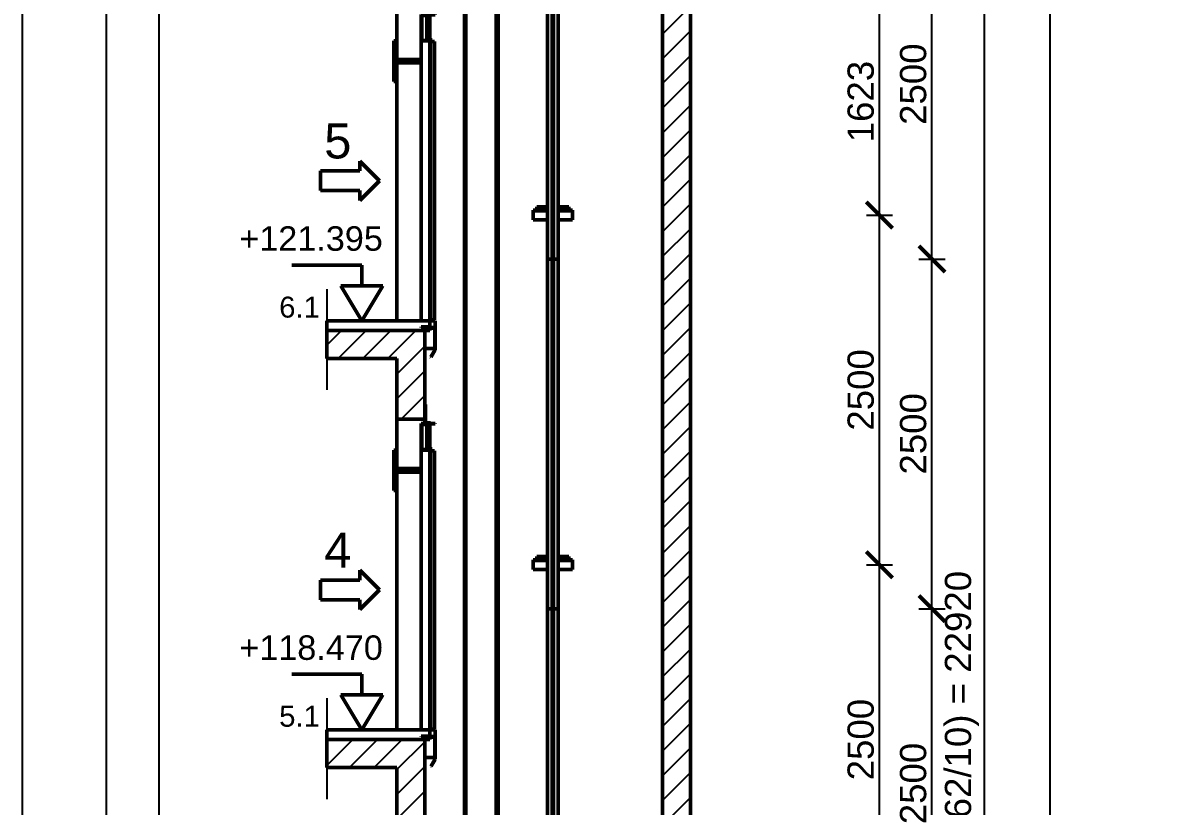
# Model space of a CAD drawing. Header units: millimetres. Extents: x -9546 to 173314, y -46180 to 27253.
# Drawn here: x 37882 to 45972, y 14589 to 20193 of the extents above; entities that cross this region are included whole.
import ezdxf
from ezdxf.enums import TextEntityAlignment as Align

# ---------------------------------------------------------------- set-up
doc = ezdxf.new("R2010")
doc.units = ezdxf.units.MM
doc.linetypes.add('AM_ISO08W050', pattern=[18, 12, -1.5, 3, -1.5])
for name, color, linetype, lineweight in [('AM_0', 7, 'Continuous', 50), ('AM_5', 3, 'Continuous', 25), ('AM_8', 1, 'Continuous', 25), ('LDCar-AM_0', 7, 'Continuous', 50), ('LDCar-AM_4', 3, 'Continuous', 25), ('LDDoorFixingPoints-AM_0', 7, 'Continuous', 50), ('LDElectricalComponents-AM_0', 7, 'Continuous', 50), ('LDGuides-AM_0', 7, 'Continuous', 50), ('LDHallButton-AM_0', 7, 'Continuous', 50), ('LDRailBrackets-AM_0', 7, 'Continuous', 50), ('LDShaft-AM_0', 7, 'Continuous', 50), ('LDShaft-AM_4', 3, 'Continuous', 25), ('LDShaft-AM_5', 3, 'Continuous', 25), ('LDShaft-AM_7', 4, 'AM_ISO08W050', 25)]:
    doc.layers.add(name, color=color, linetype=linetype, lineweight=lineweight)
doc.layers.add('AM_VIEWS', color=1, linetype='Continuous', lineweight=25, plot=False)
doc.styles.add('LD', font='ARIALUNI.ttf')
doc.dimstyles.new('LIFT', dxfattribs={"dimtxt": 2.5, "dimasz": 2.5, "dimexe": 1.25, "dimexo": 0, "dimgap": 0.5, "dimtad": 1, "dimdec": 0, "dimzin": 1, "dimdsep": 46, "dimtxsty": 'LD', "dimblk": 'ARCHTICK', "dimcen": 0, "dimdle": 1, "dimclrd": 3, "dimclre": 3, "dimclrt": 4, "dimadec": 0, "dimazin": 0, "dimtp": 0.1, "dimtm": 0.1, "dimtfac": 0.71, "dimtdec": 0, "dimtix": 1, "dimtmove": 0, "dimatfit": 3, "dimfxl": 1, "dimtolj": 1, "dimarcsym": 0})

# ---------------------------------------------------------------- blocks, each defined once
blk = doc.blocks.new('LD_20260611094835_0000033D')
at = {"layer": 'AM_8'}
for p, q in [((1700, 18493.8), (1900, 18693.8)), ((1700, 18317), (1900, 18517)), ((1700, 18140.2), (1900, 18340.2)), ((1700, 17963.5), (1900, 18163.5)), ((1700, 17786.7), (1900, 17986.7)), ((1700, 17609.9), (1900, 17809.9)), ((1700, 17433.1), (1900, 17633.1)), ((1700, 17256.3), (1900, 17456.3)), ((1700, 17079.6), (1900, 17279.6)), ((1700, 16902.8), (1900, 17102.8)), ((1700, 16726), (1900, 16926)), ((1700, 16549.2), (1900, 16749.2)), ((1700, 16372.5), (1900, 16572.5)), ((-700, 16270.6), (-595.6, 16375)), ((-618.8, 16175), (-418.8, 16375)), ((-442, 16175), (-242, 16375)), ((-265.2, 16175), (-65.2, 16375)), ((1700, 16195.7), (1900, 16395.7)), ((-200, 16063.5), (0, 16263.5)), ((1700, 16018.9), (1900, 16218.9)), ((-200, 15886.7), (0, 16086.7)), ((1700, 15842.1), (1900, 16042.1)), ((-169.9, 15740), (0, 15909.9)), ((1700, 15665.4), (1900, 15865.4)), ((1700, 15488.6), (1900, 15688.6)), ((1700, 15311.8), (1900, 15511.8)), ((1700, 15135), (1900, 15335)), ((1700, 14958.3), (1900, 15158.3)), ((1700, 14781.5), (1900, 14981.5)), ((1700, 14604.7), (1900, 14804.7)), ((1700, 14427.9), (1900, 14627.9)), ((1700, 14251.1), (1900, 14451.1)), ((1700, 14074.4), (1900, 14274.4)), ((1700, 13897.6), (1900, 14097.6)), ((1700, 13720.8), (1900, 13920.8)), ((1700, 13544), (1900, 13744)), ((1700, 13367.3), (1900, 13567.3)), ((-700, 13265.4), (-515.4, 13450)), ((-700, 13442.1), (-692.1, 13450)), ((-538.6, 13250), (-338.6, 13450)), ((-361.8, 13250), (-161.8, 13450)), ((-200, 13235), (0, 13435)), ((1700, 13190.5), (1900, 13390.5)), ((-200, 13058.3), (0, 13258.3)), ((1700, 13013.7), (1900, 13213.7)), ((-200, 12881.5), (0, 13081.5)), ((1700, 12836.9), (1900, 13036.9))]:
    blk.add_line(p, q, dxfattribs=at)
blk = doc.blocks.new('LD_20260611094835_0000033E')
at = {"layer": 'LDShaft-AM_0'}
for p, q in [((1900, 0), (1900, 24391)), ((1700, 24191), (1700, 0)), ((-200, 18665), (-200, 18312.5)), ((-200, 18312.5), (-200, 18287.5)), ((-200, 18312.5), (-25, 18312.5)), ((-200, 18287.5), (-200, 16445)), ((-25, 18287.5), (-200, 18287.5)), ((-200, 16375), (-700, 16375)), ((-700, 16375), (-700, 16175)), ((-80, 16375), (-200, 16375)), ((0, 16375), (-80, 16375)), ((0, 15740), (0, 16375)), ((-700, 16175), (-200, 16175)), ((-200, 16175), (-200, 15740)), ((-200, 15740), (-200, 15387.5)), ((-200, 15740), (-80, 15740)), ((-80, 15740), (0, 15740)), ((0, 15710), (0, 15740)), ((-200, 15387.5), (-200, 15362.5)), ((-200, 15387.5), (-25, 15387.5)), ((-200, 15362.5), (-200, 13520)), ((-25, 15362.5), (-200, 15362.5)), ((-200, 13450), (-700, 13450)), ((-700, 13450), (-700, 13250)), ((-80, 13450), (-200, 13450)), ((0, 13450), (-80, 13450)), ((0, 12815), (0, 13450)), ((-700, 13250), (-200, 13250)), ((-200, 13250), (-200, 12815))]:
    blk.add_line(p, q, dxfattribs=at)
blk = doc.blocks.new('LD_20260611094835_0000036E')
at = {"layer": 'LDShaft-AM_4'}
blk.add_line((-700, 225), (-700, -495), dxfattribs=at)
blk = doc.blocks.new('LD_ENTRY_FLOOR_L')
for p, q in [((-150, 250), (0, 0)), ((0, 0), (150, 250))]:
    blk.add_line(p, q)
at = {"layer": 'AM_0'}
for p, q in [((0, 397.7), (-500, 397.7)), ((0, 250), (0, 397.7)), ((150, 250), (-150, 250))]:
    blk.add_line(p, q, dxfattribs=at)
blk = doc.blocks.new('LD_20260611094835_00000370')
at = {"layer": 'LDCar-AM_0'}
blk.add_blockref('LD_ENTRY_FLOOR_L', (0, 0), dxfattribs=at)
at = {"layer": 'LDCar-AM_0', "style": 'LD'}
blk.add_text('+121.395', height=175, dxfattribs=at).set_placement((150, 500), align=Align.RIGHT)
blk = doc.blocks.new('LD_ENTRY_L')
for p, q in [((0, 0), (-140.6, 140.6)), ((-140.6, 70.3), (-140.6, 140.6)), ((-421.5, -70.3), (-421.5, 70.3)), ((-140.6, 70.3), (-421.5, 70.3)), ((0, 0), (-140.6, -140.6)), ((-140.6, -70.3), (-421.5, -70.3)), ((-140.6, -140.6), (-140.6, -70.3))]:
    blk.add_line(p, q)
blk = doc.blocks.new('LD_20260611094835_00000371')
at = {"layer": 'LDCar-AM_0'}
blk.add_blockref('LD_ENTRY_L', (0, 0), dxfattribs=at)
at = {"layer": 'LDCar-AM_0', "style": 'LD'}
blk.add_text('5', height=250, dxfattribs=at).set_placement((-200, 160), align=Align.RIGHT)
blk = doc.blocks.new('LD_20260611094835_00000372')
at = {"layer": 'LDShaft-AM_0'}
for p, q in [((-200, 0), (-700, 0)), ((-700, 0), (-700, -70)), ((-80, 0), (-200, 0)), ((0, 0), (-80, 0)), ((35, 0), (0, 0)), ((35, -70), (35, 0)), ((-700, -70), (-200, -70)), ((-200, -70), (-80, -70)), ((-80, -70), (0, -70)), ((0, -70), (35, -70))]:
    blk.add_line(p, q, dxfattribs=at)
blk = doc.blocks.new('LD_20260611094835_00000373')
at = {"layer": 'LDShaft-AM_0'}
for p, q in [((35, 0), (0, 0)), ((0, 0), (0, -1)), ((35, -1), (35, 0)), ((0, -1), (35, -1)), ((0, -22.5), (0, -151)), ((71, -1), (35, -1)), ((71, -5), (35, -5)), ((35, -5), (71, -5)), ((71, -5), (71, -1)), ((71, -151), (71, -5)), ((0, -151), (71, -151))]:
    blk.add_line(p, q, dxfattribs=at)
blk = doc.blocks.new('LD_20260611094835_00000374')
at = {"layer": 'LDCar-AM_0'}
for p, q in [((0, 2190), (0, 2000)), ((30, 2190), (0, 2190)), ((3, 2003), (3, 2187)), ((3, 2187), (27, 2187)), ((27, 2187), (27, 2170)), ((40, 2190), (30, 2190)), ((30, 2170), (30, 2190)), ((40, 2190), (40, 2010)), ((100, 2190), (40, 2190)), ((43, 2010), (43, 2187)), ((43, 2187), (100, 2187)), ((60, 2003), (60, 2187)), ((100, 2187), (100, 2190)), ((27, 2170), (30, 2170)), ((0, 2000), (0, 0)), ((0, 2000), (66.5, 2000)), ((63.5, 2003), (3, 2003)), ((40, 2010), (43, 2010)), ((60, 0), (60, 2000)), ((66.5, 2020), (63.5, 2020)), ((63.5, 2020), (63.5, 2003)), ((66.5, 2000), (66.5, 2020)), ((66.5, 1995), (66.5, 5)), ((95, 1995), (66.5, 1995)), ((95, 5), (95, 1995)), ((0, 0), (60, 0)), ((100, 0), (60, 0)), ((60, 0), (60, -44.5)), ((66.5, 5), (95, 5)), ((100, -47.5), (100, 0)), ((60, -44.5), (0, -44.5)), ((0, -44.5), (0, -47.5)), ((0, -47.5), (60, -47.5)), ((60, -47.5), (97, -47.5)), ((97, -47.5), (97, -210)), ((100, -210), (100, -47.5)), ((97.2, -210.2), (67.2, -259.2)), ((69.8, -260.8), (99.8, -211.8)), ((97, -210), (100, -210)), ((99.8, -211.8), (97.2, -210.2)), ((67.2, -259.2), (69.8, -260.8))]:
    blk.add_line(p, q, dxfattribs=at)
blk = doc.blocks.new('LD_20260611094835_00000377')
at = {"layer": 'LDHallButton-AM_0'}
for p, q in [((-21, 290), (-21, 0)), ((-18, 290), (-21, 290)), ((-5, 290), (-18, 290)), ((-5, 0), (-5, 290)), ((-5, 285), (-5, 5)), ((0, 285), (-5, 285)), ((0, 5), (0, 285)), ((-21, 0), (-18, 0)), ((-18, 0), (-5, 0)), ((-5, 5), (0, 5))]:
    blk.add_line(p, q, dxfattribs=at)
blk = doc.blocks.new('LD_20260611094835_00000378')
at = {"layer": 'LDShaft-AM_4'}
blk.add_line((-700, 225), (-700, -495), dxfattribs=at)
blk = doc.blocks.new('LD_20260611094835_0000037A')
at = {"layer": 'LDCar-AM_0'}
blk.add_blockref('LD_ENTRY_FLOOR_L', (0, 0), dxfattribs=at)
at = {"layer": 'LDCar-AM_0', "style": 'LD'}
blk.add_text('+118.470', height=175, dxfattribs=at).set_placement((150, 500), align=Align.RIGHT)
blk = doc.blocks.new('LD_20260611094835_0000037B')
at = {"layer": 'LDCar-AM_0'}
blk.add_blockref('LD_ENTRY_L', (0, 0), dxfattribs=at)
at = {"layer": 'LDCar-AM_0', "style": 'LD'}
blk.add_text('4', height=250, dxfattribs=at).set_placement((-200, 160), align=Align.RIGHT)
blk = doc.blocks.new('LD_20260611094835_0000037C')
at = {"layer": 'LDShaft-AM_0'}
for p, q in [((-200, 0), (-700, 0)), ((-700, 0), (-700, -70)), ((-80, 0), (-200, 0)), ((0, 0), (-80, 0)), ((35, 0), (0, 0)), ((35, -70), (35, 0)), ((-700, -70), (-200, -70)), ((-200, -70), (-80, -70)), ((-80, -70), (0, -70)), ((0, -70), (35, -70))]:
    blk.add_line(p, q, dxfattribs=at)
blk = doc.blocks.new('LD_20260611094835_0000037D')
at = {"layer": 'LDShaft-AM_0'}
for p, q in [((35, 0), (0, 0)), ((0, 0), (0, -1)), ((35, -1), (35, 0)), ((0, -1), (35, -1)), ((0, -22.5), (0, -151)), ((71, -1), (35, -1)), ((71, -5), (35, -5)), ((35, -5), (71, -5)), ((71, -5), (71, -1)), ((71, -151), (71, -5)), ((0, -151), (71, -151))]:
    blk.add_line(p, q, dxfattribs=at)
blk = doc.blocks.new('LD_20260611094835_0000037E')
at = {"layer": 'LDCar-AM_0'}
for p, q in [((0, 2190), (0, 2000)), ((30, 2190), (0, 2190)), ((3, 2003), (3, 2187)), ((3, 2187), (27, 2187)), ((27, 2187), (27, 2170)), ((40, 2190), (30, 2190)), ((30, 2170), (30, 2190)), ((40, 2190), (40, 2010)), ((100, 2190), (40, 2190)), ((43, 2010), (43, 2187)), ((43, 2187), (100, 2187)), ((60, 2003), (60, 2187)), ((100, 2187), (100, 2190)), ((27, 2170), (30, 2170)), ((0, 2000), (0, 0)), ((0, 2000), (66.5, 2000)), ((63.5, 2003), (3, 2003)), ((40, 2010), (43, 2010)), ((60, 0), (60, 2000)), ((66.5, 2020), (63.5, 2020)), ((63.5, 2020), (63.5, 2003)), ((66.5, 2000), (66.5, 2020)), ((66.5, 1995), (66.5, 5)), ((95, 1995), (66.5, 1995)), ((95, 5), (95, 1995)), ((0, 0), (60, 0)), ((100, 0), (60, 0)), ((60, 0), (60, -44.5)), ((66.5, 5), (95, 5)), ((100, -47.5), (100, 0)), ((60, -44.5), (0, -44.5)), ((0, -44.5), (0, -47.5)), ((0, -47.5), (60, -47.5)), ((60, -47.5), (97, -47.5)), ((97, -47.5), (97, -210)), ((100, -210), (100, -47.5)), ((97.2, -210.2), (67.2, -259.2)), ((69.8, -260.8), (99.8, -211.8)), ((97, -210), (100, -210)), ((99.8, -211.8), (97.2, -210.2)), ((67.2, -259.2), (69.8, -260.8))]:
    blk.add_line(p, q, dxfattribs=at)
blk = doc.blocks.new('LD_20260611094835_00000380')
at = {"layer": 'LDDoorFixingPoints-AM_0'}
for p, q in [((5, 35), (1, 35)), ((1, 35), (1, -100)), ((5, 35), (1, 35)), ((1, 35), (1, -100)), ((5, -96), (5, 35)), ((5, -96), (5, 35)), ((1, -100), (41, -100)), ((1, -100), (41, -100)), ((41, -96), (5, -96)), ((41, -96), (5, -96)), ((41, -100), (41, -96)), ((41, -100), (41, -96))]:
    blk.add_line(p, q, dxfattribs=at)
blk = doc.blocks.new('LD_20260611094835_00000381')
at = {"layer": 'LDHallButton-AM_0'}
for p, q in [((-21, 290), (-21, 0)), ((-18, 290), (-21, 290)), ((-5, 290), (-18, 290)), ((-5, 0), (-5, 290)), ((-5, 285), (-5, 5)), ((0, 285), (-5, 285)), ((0, 5), (0, 285)), ((-21, 0), (-18, 0)), ((-18, 0), (-5, 0)), ((-5, 5), (0, 5))]:
    blk.add_line(p, q, dxfattribs=at)
blk = doc.blocks.new('LD_20260611094835_00000389')
at = {"layer": 'AM_0'}
for p, q in [((-631, 22296), (-631, 171)), ((-621, 171), (-621, 22296))]:
    blk.add_line(p, q, dxfattribs=at)
blk = doc.blocks.new('LD_20260611094835_0000038B')
at = {"layer": 'LDShaft-AM_7'}
blk.add_line((0, -20061), (0, 4980), dxfattribs=at)
blk = doc.blocks.new('LD_20260611094835_0000038D')
at = {"layer": 'LDElectricalComponents-AM_0'}
for p, q in [((-400, 22854), (-400, 220)), ((-384, 220), (-384, 22854))]:
    blk.add_line(p, q, dxfattribs=at)
blk = doc.blocks.new('LD_20260611094835_00000390')
at = {"layer": 'LDRailBrackets-AM_0'}
for p, q in [((-37.5, 35), (-140, 35)), ((-140, 35), (-140, 31)), ((-37.5, 31), (-140, 31)), ((-140, 31), (-140, -35)), ((-140, 31), (-37.5, 31)), ((-115, 59), (-115, 35)), ((-37.5, 59), (-115, 59)), ((-115, 35), (-37.5, 35)), ((115, 59), (37.5, 59)), ((37.5, 35), (115, 35)), ((140, 35), (37.5, 35)), ((140, 31), (37.5, 31)), ((37.5, 31), (140, 31)), ((115, 35), (115, 59)), ((140, 31), (140, 35)), ((140, -35), (140, 31)), ((-140, -35), (-37.5, -35)), ((37.5, -35), (140, -35))]:
    blk.add_line(p, q, dxfattribs=at)
blk = doc.blocks.new('LD_20260611094835_00000393')
at = {"layer": 'LDRailBrackets-AM_0'}
for p, q in [((-37.5, 35), (-140, 35)), ((-140, 35), (-140, 31)), ((-37.5, 31), (-140, 31)), ((-140, 31), (-140, -35)), ((-140, 31), (-37.5, 31)), ((-115, 59), (-115, 35)), ((-37.5, 59), (-115, 59)), ((-115, 35), (-37.5, 35)), ((115, 59), (37.5, 59)), ((140, 35), (37.5, 35)), ((37.5, 35), (115, 35)), ((140, 31), (37.5, 31)), ((37.5, 31), (140, 31)), ((115, 35), (115, 59)), ((140, 31), (140, 35)), ((140, -35), (140, 31)), ((-140, -35), (-37.5, -35)), ((37.5, -35), (140, -35))]:
    blk.add_line(p, q, dxfattribs=at)
blk = doc.blocks.new('LD_20260611094835_000003A1')
at = {"layer": 'LDGuides-AM_0'}
for p, q in [((-5, 1250), (-37.5, 1250)), ((-37.5, 1250), (-37.5, -1250)), ((5, 1250), (-5, 1250)), ((-5, 1250), (-5, -1250)), ((-5, -1250), (-5, 1250)), ((5, -1250), (5, 1250)), ((37.5, 1250), (5, 1250)), ((5, 1250), (5, -1250)), ((37.5, -1250), (37.5, 1250)), ((-37.5, -1250), (-5, -1250)), ((-5, -1250), (5, -1250)), ((5, -1250), (37.5, -1250))]:
    blk.add_line(p, q, dxfattribs=at)
blk = doc.blocks.new('LD_20260611094835_000003A5')
at = {"layer": 'LDGuides-AM_0'}
for p, q in [((-5, 1250), (-37.5, 1250)), ((-37.5, 1250), (-37.5, -1250)), ((-5, -1250), (-5, 1250)), ((5, 1250), (-5, 1250)), ((-5, 1250), (-5, -1250)), ((37.5, 1250), (5, 1250)), ((5, 1250), (5, -1250)), ((5, -1250), (5, 1250)), ((37.5, -1250), (37.5, 1250)), ((-37.5, -1250), (-5, -1250)), ((-5, -1250), (5, -1250)), ((5, -1250), (37.5, -1250))]:
    blk.add_line(p, q, dxfattribs=at)
blk = doc.blocks.new('LD_20260611094835_000003B1')
at = {"layer": 'LDGuides-AM_0'}
for p, q in [((-5, 1250), (-37.5, 1250)), ((-37.5, 1250), (-37.5, -1250)), ((5, 1250), (-5, 1250)), ((-5, 1250), (-5, -1250)), ((-5, -1250), (-5, 1250)), ((5, -1250), (5, 1250)), ((37.5, 1250), (5, 1250)), ((5, 1250), (5, -1250)), ((37.5, -1250), (37.5, 1250)), ((-37.5, -1250), (-5, -1250)), ((-5, -1250), (5, -1250)), ((5, -1250), (37.5, -1250))]:
    blk.add_line(p, q, dxfattribs=at)
blk = doc.blocks.new('_ArchTick')
at = {"color": 0, "linetype": 'ByBlock', "const_width": 0.15}
blk.add_lwpolyline([(-0.5, -0.5), (0.5, 0.5)], dxfattribs=at)
blk = doc.blocks.new('*D2744')
at = {"layer": 'Defpoints', "color": 0, "transparency": 16777216}
for p in [(38857.2, 24162.9), (38950.9, 24162.9), (41666.2, 2016.9)]:
    blk.add_point(p, dxfattribs=at)
at = {"layer": 'LDShaft-AM_5', "color": 3, "lineweight": -2, "transparency": 16777216}
for p, q in [((38857.2, 1941.9), (38857.2, 24237.9)), ((38950.9, 24162.9), (38763.4, 24162.9)), ((41666.2, 2016.9), (38763.4, 2016.9))]:
    blk.add_line(p, q, dxfattribs=at)
at = {"layer": 'LDShaft-AM_5', "color": 3, "lineweight": -2, "transparency": 16777216, "xscale": 187.5, "yscale": 187.5, "zscale": 187.5}
for p, rotation in [((38857.2, 24162.9), 90), ((38857.2, 2016.9), 270)]:
    blk.add_blockref('_ArchTick', p, dxfattribs=dict(at, rotation=rotation))
at = {"layer": 'LDShaft-AM_5', "color": 4, "transparency": 16777216, "insert": (38723.9, 13089.9), "char_height": 187.5, "attachment_point": 5, "rotation": 90, "style": 'LD'}
blk.add_mtext('\\A1;22146', dxfattribs=at)
blk = doc.blocks.new('*D2748')
at = {"layer": 'Defpoints', "color": 0, "transparency": 16777216}
for p in [(44288.4, 18502.9), (44382.2, 18502.9), (44288.4, 16002.9)]:
    blk.add_point(p, dxfattribs=at)
at = {"layer": 'LDShaft-AM_5', "color": 3, "lineweight": -2, "transparency": 16777216}
for p, q in [((44382.2, 15927.9), (44382.2, 18577.9)), ((44288.4, 18502.9), (44475.9, 18502.9)), ((44288.4, 16002.9), (44475.9, 16002.9))]:
    blk.add_line(p, q, dxfattribs=at)
at = {"layer": 'LDShaft-AM_5', "color": 3, "lineweight": -2, "transparency": 16777216, "xscale": 187.5, "yscale": 187.5, "zscale": 187.5}
for p, rotation in [((44382.2, 18502.9), 90), ((44382.2, 16002.9), 270)]:
    blk.add_blockref('_ArchTick', p, dxfattribs=dict(at, rotation=rotation))
at = {"layer": 'LDShaft-AM_5', "color": 4, "transparency": 16777216, "insert": (44248.9, 17252.9), "char_height": 187.5, "attachment_point": 5, "rotation": 90, "style": 'LD'}
blk.add_mtext('\\A1;2500', dxfattribs=at)
blk = doc.blocks.new('*D2751')
at = {"layer": 'AM_5', "color": 3, "lineweight": -2, "transparency": 16777216}
for p, q in [((44757.2, 1567.9), (44757.2, 24637.9)), ((41672.2, 24562.9), (44850.9, 24562.9)), ((41672.2, 1642.9), (44850.9, 1642.9))]:
    blk.add_line(p, q, dxfattribs=at)
at = {"layer": 'Defpoints', "color": 0, "transparency": 16777216}
for p in [(41672.2, 24562.9), (44757.2, 24562.9), (41672.2, 1642.9)]:
    blk.add_point(p, dxfattribs=at)
at = {"layer": 'AM_5', "color": 3, "lineweight": -2, "transparency": 16777216, "xscale": 187.5, "yscale": 187.5, "zscale": 187.5}
for p, rotation in [((44757.2, 24562.9), 90), ((44757.2, 1642.9), 270)]:
    blk.add_blockref('_ArchTick', p, dxfattribs=dict(at, rotation=rotation))
at = {"layer": 'AM_5', "color": 4, "transparency": 16777216, "insert": (44596.8, 13102.9), "char_height": 187.5, "attachment_point": 5, "rotation": 90, "style": 'LD'}
blk.add_mtext('\\A1;Car Guide rail track length (T75-3/B 75/62/10) = 22920', dxfattribs=at)
blk = doc.blocks.new('*D2753')
at = {"layer": 'Defpoints', "color": 0, "transparency": 16777216}
for p in [(44288.4, 21002.9), (44382.2, 21002.9), (44288.4, 18502.9)]:
    blk.add_point(p, dxfattribs=at)
at = {"layer": 'LDShaft-AM_5', "color": 3, "lineweight": -2, "transparency": 16777216}
for p, q in [((44382.2, 18427.9), (44382.2, 21077.9)), ((44288.4, 21002.9), (44475.9, 21002.9)), ((44288.4, 18502.9), (44475.9, 18502.9))]:
    blk.add_line(p, q, dxfattribs=at)
at = {"layer": 'LDShaft-AM_5', "color": 3, "lineweight": -2, "transparency": 16777216, "xscale": 187.5, "yscale": 187.5, "zscale": 187.5}
for p, rotation in [((44382.2, 21002.9), 90), ((44382.2, 18502.9), 270)]:
    blk.add_blockref('_ArchTick', p, dxfattribs=dict(at, rotation=rotation))
at = {"layer": 'LDShaft-AM_5', "color": 4, "transparency": 16777216, "insert": (44248.9, 19752.9), "char_height": 187.5, "attachment_point": 5, "rotation": 90, "style": 'LD'}
blk.add_mtext('\\A1;2500', dxfattribs=at)
blk = doc.blocks.new('*D2758')
at = {"layer": 'Defpoints', "color": 0, "transparency": 16777216}
for p in [(44288.4, 16002.9), (44382.2, 16002.9), (44288.4, 13502.9)]:
    blk.add_point(p, dxfattribs=at)
at = {"layer": 'LDShaft-AM_5', "color": 3, "lineweight": -2, "transparency": 16777216}
for p, q in [((44382.2, 13427.9), (44382.2, 16077.9)), ((44288.4, 16002.9), (44475.9, 16002.9)), ((44288.4, 13502.9), (44475.9, 13502.9))]:
    blk.add_line(p, q, dxfattribs=at)
at = {"layer": 'LDShaft-AM_5', "color": 3, "lineweight": -2, "transparency": 16777216, "xscale": 187.5, "yscale": 187.5, "zscale": 187.5}
for p, rotation in [((44382.2, 16002.9), 90), ((44382.2, 13502.9), 270)]:
    blk.add_blockref('_ArchTick', p, dxfattribs=dict(at, rotation=rotation))
at = {"layer": 'LDShaft-AM_5', "color": 4, "transparency": 16777216, "insert": (44248.9, 14752.9), "char_height": 187.5, "attachment_point": 5, "rotation": 90, "style": 'LD'}
blk.add_mtext('\\A1;2500', dxfattribs=at)
blk = doc.blocks.new('*D2761')
at = {"layer": 'Defpoints', "color": 0, "transparency": 16777216}
for p in [(43913.4, 18816.9), (44007.2, 18816.9), (43913.4, 16316.9)]:
    blk.add_point(p, dxfattribs=at)
at = {"layer": 'LDShaft-AM_5', "color": 3, "lineweight": -2, "transparency": 16777216}
for p, q in [((44007.2, 16241.9), (44007.2, 18891.9)), ((43913.4, 18816.9), (44100.9, 18816.9)), ((43913.4, 16316.9), (44100.9, 16316.9))]:
    blk.add_line(p, q, dxfattribs=at)
at = {"layer": 'LDShaft-AM_5', "color": 3, "lineweight": -2, "transparency": 16777216, "xscale": 187.5, "yscale": 187.5, "zscale": 187.5}
for p, rotation in [((44007.2, 18816.9), 90), ((44007.2, 16316.9), 270)]:
    blk.add_blockref('_ArchTick', p, dxfattribs=dict(at, rotation=rotation))
at = {"layer": 'LDShaft-AM_5', "color": 4, "transparency": 16777216, "insert": (43873.9, 17566.9), "char_height": 187.5, "attachment_point": 5, "rotation": 90, "style": 'LD'}
blk.add_mtext('\\A1;2500', dxfattribs=at)
blk = doc.blocks.new('*D2766')
at = {"layer": 'Defpoints', "color": 0, "transparency": 16777216}
for p in [(43913.4, 20439.9), (44007.2, 20439.9), (43913.4, 18816.9)]:
    blk.add_point(p, dxfattribs=at)
at = {"layer": 'LDShaft-AM_5', "color": 3, "lineweight": -2, "transparency": 16777216}
for p, q in [((44007.2, 18741.9), (44007.2, 20514.9)), ((43913.4, 20439.9), (44100.9, 20439.9)), ((43913.4, 18816.9), (44100.9, 18816.9))]:
    blk.add_line(p, q, dxfattribs=at)
at = {"layer": 'LDShaft-AM_5', "color": 3, "lineweight": -2, "transparency": 16777216, "xscale": 187.5, "yscale": 187.5, "zscale": 187.5}
for p, rotation in [((44007.2, 20439.9), 90), ((44007.2, 18816.9), 270)]:
    blk.add_blockref('_ArchTick', p, dxfattribs=dict(at, rotation=rotation))
at = {"layer": 'LDShaft-AM_5', "color": 4, "transparency": 16777216, "insert": (43873.9, 19628.4), "char_height": 187.5, "attachment_point": 5, "rotation": 90, "style": 'LD'}
blk.add_mtext('\\A1;1623', dxfattribs=at)
blk = doc.blocks.new('*D2768')
at = {"layer": 'Defpoints', "color": 0, "transparency": 16777216}
for p in [(43913.4, 16316.9), (44007.2, 16316.9), (43913.4, 13816.9)]:
    blk.add_point(p, dxfattribs=at)
at = {"layer": 'LDShaft-AM_5', "color": 3, "lineweight": -2, "transparency": 16777216}
for p, q in [((44007.2, 13741.9), (44007.2, 16391.9)), ((43913.4, 16316.9), (44100.9, 16316.9)), ((43913.4, 13816.9), (44100.9, 13816.9))]:
    blk.add_line(p, q, dxfattribs=at)
at = {"layer": 'LDShaft-AM_5', "color": 3, "lineweight": -2, "transparency": 16777216, "xscale": 187.5, "yscale": 187.5, "zscale": 187.5}
for p, rotation in [((44007.2, 16316.9), 90), ((44007.2, 13816.9), 270)]:
    blk.add_blockref('_ArchTick', p, dxfattribs=dict(at, rotation=rotation))
at = {"layer": 'LDShaft-AM_5', "color": 4, "transparency": 16777216, "insert": (43873.9, 15066.9), "char_height": 187.5, "attachment_point": 5, "rotation": 90, "style": 'LD'}
blk.add_mtext('\\A1;2500', dxfattribs=at)
blk = doc.blocks.new('*D2774')
at = {"layer": 'AM_5', "color": 3, "lineweight": -2, "transparency": 16777216}
for p, q in [((40757.2, 25807.9), (38388.4, 25807.9)), ((38482.2, 1541.9), (38482.2, 25882.9)), ((40757.2, 1616.9), (38388.4, 1616.9))]:
    blk.add_line(p, q, dxfattribs=at)
at = {"layer": 'Defpoints', "color": 0, "transparency": 16777216}
for p in [(38482.2, 25807.9), (40757.2, 25807.9), (40757.2, 1616.9)]:
    blk.add_point(p, dxfattribs=at)
at = {"layer": 'AM_5', "color": 3, "lineweight": -2, "transparency": 16777216, "xscale": 187.5, "yscale": 187.5, "zscale": 187.5}
for p, rotation in [((38482.2, 25807.9), 90), ((38482.2, 1616.9), 270)]:
    blk.add_blockref('_ArchTick', p, dxfattribs=dict(at, rotation=rotation))
at = {"layer": 'AM_5', "color": 4, "transparency": 16777216, "insert": (38347.7, 13712.4), "char_height": 187.5, "attachment_point": 5, "rotation": 90, "style": 'LD'}
blk.add_mtext('\\A1;HS= 24191', dxfattribs=at)
blk = doc.blocks.new('LD_20260611094835_000003B7')
at = {"layer": 'LDCar-AM_4'}
for p, q in [((-700, 16670), (-700, 15950)), ((-700, 13745), (-700, 13025))]:
    blk.add_line(p, q, dxfattribs=at)

msp = doc.modelspace()

# ---------------------------------------------------------------- linework, layer by layer
at = {"layer": 'AM_VIEWS'}
msp.add_lwpolyline([(37882.2, 27132.9), (45225.9, 27132.9), (45225.9, -189.2), (37882.2, -189.2)], close=True, dxfattribs=at)

# ---------------------------------------------------------------- block references
for name, p in [('LD_20260611094835_0000038B', (41672.2, 21252.9)), ('LD_20260611094835_0000033D', (40757.2, 1616.9)), ('LD_20260611094835_0000033E', (40757.2, 1616.9)), ('LD_20260611094835_0000038D', (41666.2, 2016.9)), ('LD_20260611094835_00000389', (41672.2, 2216.9)), ('LD_20260611094835_000003B7', (40757.2, 1616.9)), ('LD_20260611094835_000003A5', (41672.2, 19752.9)), ('LD_20260611094835_00000374', (40732.2, 18061.9)), ('LD_20260611094835_00000377', (40557.2, 19771.9)), ('LD_20260611094835_00000371', (40432.2, 19061.9)), ('LD_20260611094835_00000393', (41672.2, 18816.9)), ('LD_20260611094835_00000370', (40307.2, 18061.9)), ('LD_20260611094835_000003B1', (41672.2, 17252.9)), ('LD_20260611094835_0000036E', (40757.2, 18061.9)), ('LD_20260611094835_00000372', (40757.2, 18061.9)), ('LD_20260611094835_00000373', (40757.2, 18014.4)), ('LD_20260611094835_00000380', (40757.2, 17426.9)), ('LD_20260611094835_0000037E', (40732.2, 15136.9)), ('LD_20260611094835_00000381', (40557.2, 16846.9)), ('LD_20260611094835_0000037B', (40432.2, 16136.9)), ('LD_20260611094835_00000390', (41672.2, 16316.9)), ('LD_20260611094835_000003A1', (41672.2, 14752.9)), ('LD_20260611094835_0000037A', (40307.2, 15136.9)), ('LD_20260611094835_00000378', (40757.2, 15136.9)), ('LD_20260611094835_0000037C', (40757.2, 15136.9)), ('LD_20260611094835_0000037D', (40757.2, 15089.4))]:
    msp.add_blockref(name, p)

# ---------------------------------------------------------------- texts
at = {"layer": 'LDShaft-AM_0', "char_height": 150, "attachment_point": 9, "style": 'LD'}
for s, insert in [('\\fArial Unicode MS|b0|i0;\\l\\C256;6.1', (40007.2, 18081.9)), ('\\fArial Unicode MS|b0|i0;\\l\\C256;5.1', (40007.2, 15156.9))]:
    msp.add_mtext(s, dxfattribs=dict(at, insert=insert))

# ---------------------------------------------------------------- dimensions: what is measured, and where the dimension line sits
at = {"layer": 'AM_5'}
for base, p1, p2, text, picture, middle in [((38482.2, 25807.9), (40757.2, 1616.9), (40757.2, 25807.9), 'HS= <>', '*D2774', (38347.7, 13712.4)), ((44757.2, 24562.9), (41672.2, 1642.9), (41672.2, 24562.9), 'Car Guide rail track length (T75-3/B 75/62/10) = <>', '*D2751', (44596.8, 13102.9))]:
    dim = msp.add_linear_dim(base=base, p1=p1, p2=p2, angle=90, text=text, dimstyle='LIFT', override={"dimscale": 75, "dimtxt": 2.5, "dimtix": 1}, dxfattribs=at)
    dim.commit()
    dim.dimension.update_dxf_attribs({"geometry": picture, "text_midpoint": middle})
at = {"layer": 'LDShaft-AM_5'}
for base, p1, p2, picture, middle in [((38857.2, 24162.9), (41666.2, 2016.9), (38950.9, 24162.9), '*D2744', (38723.9, 13089.9)), ((44382.2, 21002.9), (44288.4, 18502.9), (44288.4, 21002.9), '*D2753', (44248.9, 19752.9)), ((44007.2, 20439.9), (43913.4, 18816.9), (43913.4, 20439.9), '*D2766', (43873.9, 19628.4)), ((44007.2, 18816.9), (43913.4, 16316.9), (43913.4, 18816.9), '*D2761', (43873.9, 17566.9)), ((44382.2, 18502.9), (44288.4, 16002.9), (44288.4, 18502.9), '*D2748', (44248.9, 17252.9)), ((44007.2, 16316.9), (43913.4, 13816.9), (43913.4, 16316.9), '*D2768', (43873.9, 15066.9)), ((44382.2, 16002.9), (44288.4, 13502.9), (44288.4, 16002.9), '*D2758', (44248.9, 14752.9))]:
    dim = msp.add_linear_dim(base=base, p1=p1, p2=p2, angle=90, dimstyle='LIFT', override={"dimscale": 75, "dimtxt": 2.5, "dimtix": 1}, dxfattribs=at)
    dim.commit()
    dim.dimension.update_dxf_attribs({"geometry": picture, "text_midpoint": middle})

doc.saveas('drawing.dxf')
